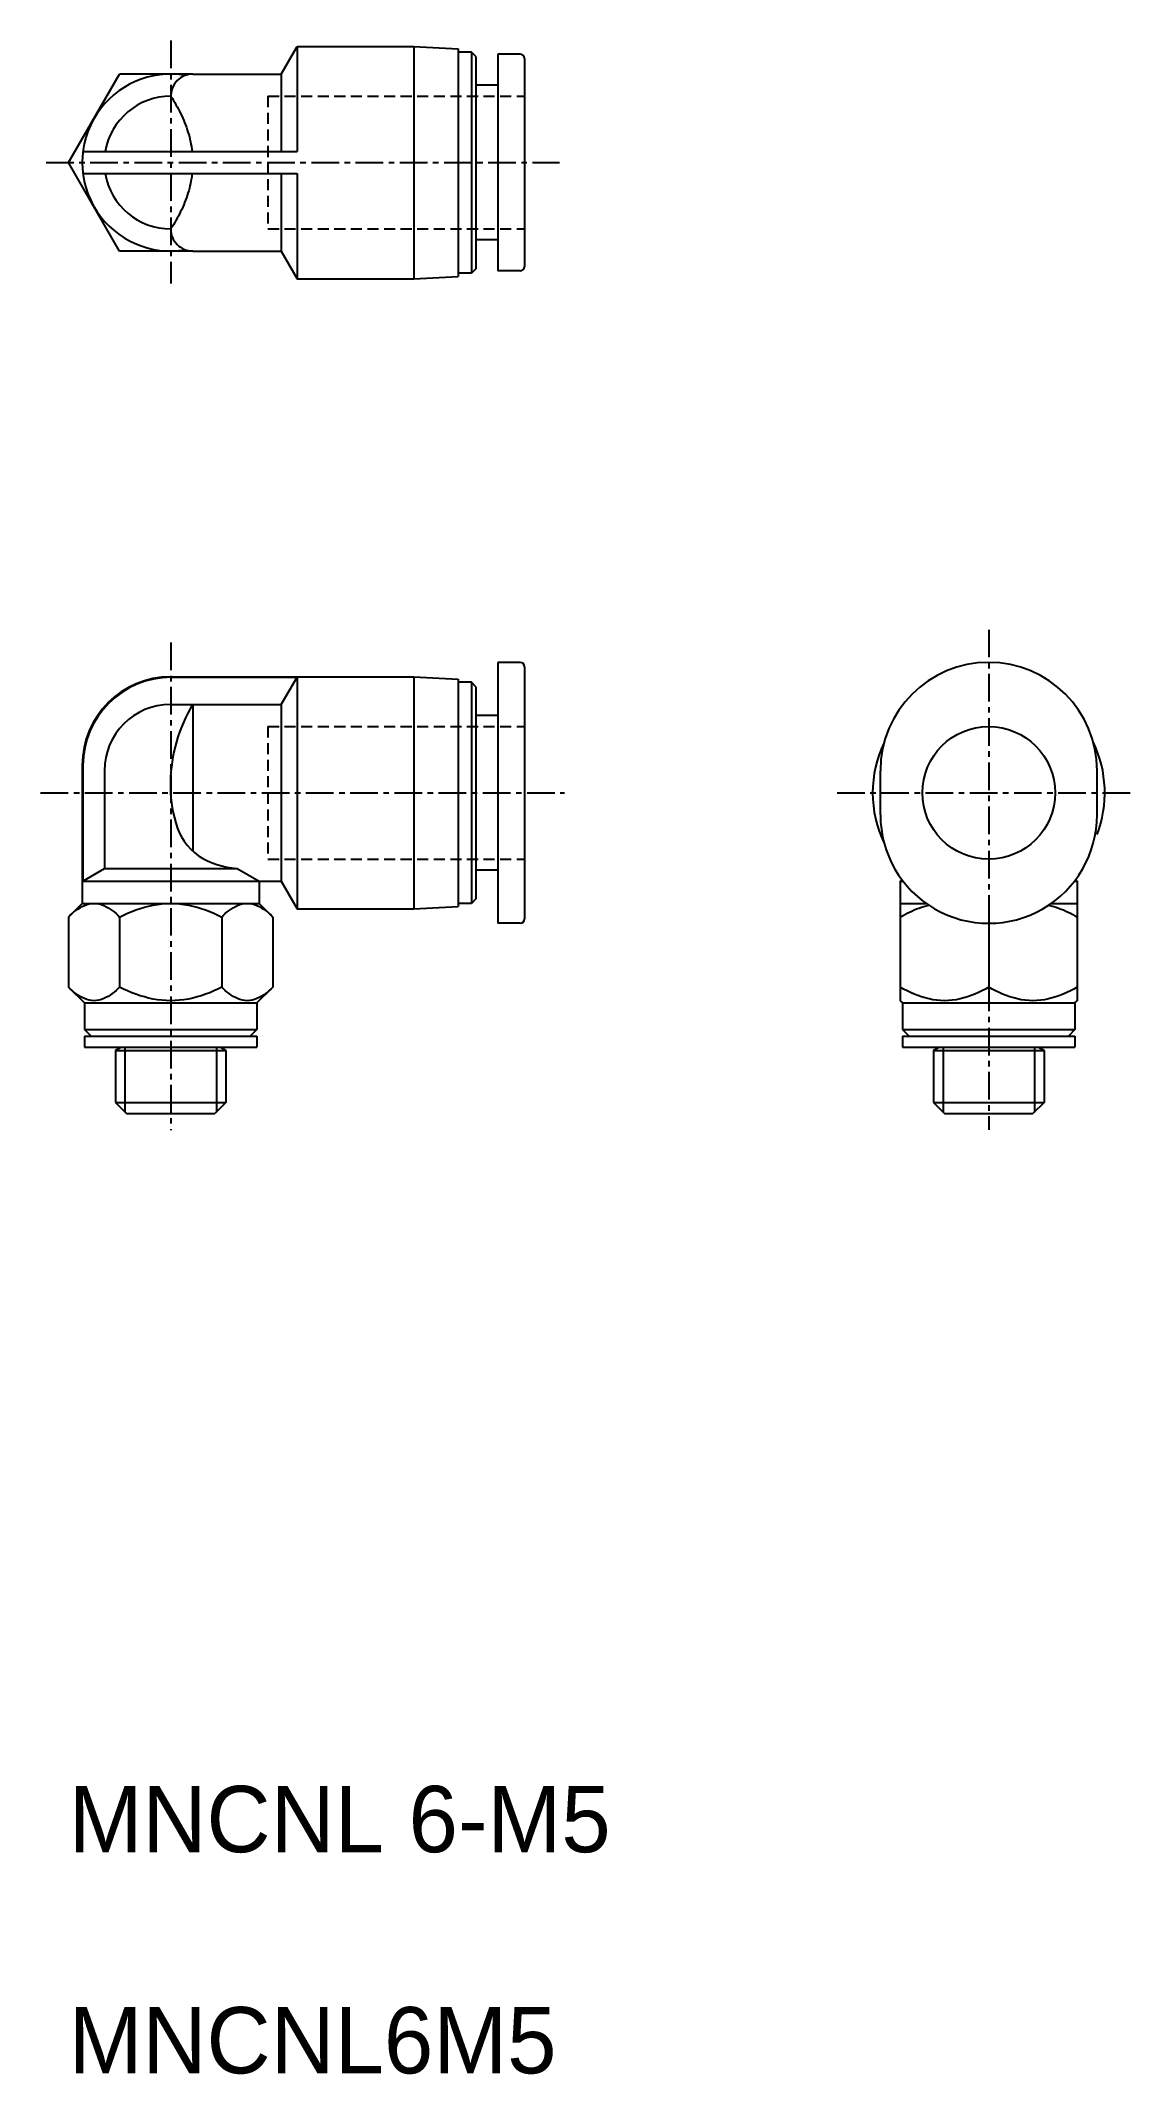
# Model space of a CAD drawing. Extents: x -1.3 to 48.2, y 0 to 91.9.
import ezdxf

# ---------------------------------------------------------------- set-up
doc = ezdxf.new("R2010")
doc.units = 0
doc.linetypes.add('CENTER', pattern=[2, 1.25, -0.25, 0.25, -0.25])
doc.linetypes.add('DASHED', pattern=[0.75, 0.5, -0.25])
doc.layers.get('0').update_dxf_attribs({"linetype": 'CONTINUOUS'})
doc.layers.add('CENTER', color=1, linetype='CENTER')

msp = doc.modelspace()

# ---------------------------------------------------------------- linework, layer by layer
at = {"color": 7, "linetype": 'CONTINUOUS'}
for p, q in [((9.619, 90.405), (10.34, 91.655)), ((10.34, 91.655), (15.619, 91.655)), ((10.34, 91.655), (10.34, 86.905)), ((15.619, 91.655), (17.619, 91.551)), ((15.619, 91.655), (15.619, 81.155)), ((17.619, 91.551), (17.619, 81.26)), ((18.219, 91.405), (17.619, 91.405)), ((18.219, 91.405), (18.219, 81.405)), ((18.419, 91.205), (18.219, 91.405)), ((18.419, 91.205), (18.419, 81.605)), ((19.419, 91.305), (19.419, 81.505)), ((20.419, 91.305), (19.419, 91.305)), ((20.619, 91.105), (20.619, 81.705)), ((0, 86.405), (2.309, 90.405)), ((5.619, 90.405), (2.309, 90.405)), ((5.619, 90.405), (9.619, 90.405)), ((9.619, 90.405), (9.619, 86.905)), ((19.419, 89.905), (18.419, 89.905)), ((0.65, 86.905), (10.34, 86.905)), ((2.309, 82.405), (0, 86.405)), ((0.65, 85.905), (10.34, 85.905)), ((9.619, 85.905), (9.619, 82.405)), ((10.34, 85.905), (10.34, 81.155)), ((19.419, 82.905), (18.419, 82.905)), ((5.619, 82.405), (2.309, 82.405)), ((5.619, 82.405), (9.619, 82.405)), ((9.619, 82.405), (10.34, 81.155)), ((10.34, 81.155), (15.619, 81.155)), ((15.619, 81.155), (17.619, 81.26)), ((18.219, 81.405), (17.619, 81.405)), ((18.419, 81.605), (18.219, 81.405)), ((20.419, 81.505), (19.419, 81.505)), ((19.419, 63.805), (19.419, 52.005)), ((20.419, 63.805), (19.419, 63.805)), ((20.619, 63.605), (20.619, 52.205)), ((4.619, 63.155), (15.619, 63.155)), ((4.65, 63.132), (10.34, 63.132)), ((9.619, 61.905), (10.34, 63.132)), ((10.34, 63.132), (10.34, 52.655)), ((15.619, 63.155), (17.619, 63.051)), ((15.619, 63.155), (15.619, 52.655)), ((17.619, 63.051), (17.619, 52.76)), ((18.219, 62.905), (17.619, 62.905)), ((18.219, 62.905), (18.219, 52.905)), ((18.419, 62.705), (18.219, 62.905)), ((18.419, 62.705), (18.419, 53.105)), ((4.619, 61.905), (9.619, 61.905)), ((5.619, 61.905), (5.619, 55.26)), ((9.619, 61.905), (9.619, 53.905)), ((19.419, 61.405), (18.419, 61.405)), ((0.619, 59.155), (0.619, 52.905)), ((0.65, 59.132), (0.65, 53.905)), ((1.619, 58.905), (1.619, 54.483)), ((36.719, 56.905), (36.719, 58.905)), ((46.519, 56.905), (46.519, 58.905)), ((0.65, 53.905), (1.619, 54.483)), ((1.619, 54.483), (7.619, 54.483)), ((7.619, 54.483), (8.619, 53.905)), ((19.419, 54.405), (18.419, 54.405)), ((0.65, 53.905), (8.619, 53.905)), ((8.619, 53.905), (9.619, 53.905)), ((8.619, 53.905), (8.619, 52.905)), ((9.619, 53.905), (10.34, 52.655)), ((37.619, 53.905), (37.706, 53.956)), ((37.619, 53.905), (37.619, 52.905)), ((37.619, 53.905), (37.745, 53.905)), ((45.493, 53.905), (45.619, 53.905)), ((45.619, 53.905), (45.532, 53.956)), ((45.619, 53.905), (45.619, 52.905)), ((0, 52.287), (0.619, 52.905)), ((0.619, 52.905), (8.619, 52.905)), ((8.619, 52.905), (9.238, 52.287)), ((10.34, 52.655), (15.619, 52.655)), ((15.619, 52.655), (17.619, 52.76)), ((18.219, 52.905), (17.619, 52.905)), ((18.419, 53.105), (18.219, 52.905)), ((37.619, 52.905), (37.619, 48.505)), ((37.619, 52.905), (38.789, 52.905)), ((44.449, 52.905), (45.619, 52.905)), ((45.619, 52.905), (45.619, 48.505)), ((0, 52.287), (0, 49.124)), ((2.309, 52.287), (2.309, 49.124)), ((6.928, 52.287), (6.928, 49.124)), ((9.238, 52.287), (9.238, 49.124)), ((20.419, 52.005), (19.419, 52.005)), ((41.619, 52.005), (41.619, 49.124)), ((0, 49.124), (0.719, 48.405)), ((8.519, 48.405), (9.238, 49.124)), ((0.719, 48.405), (8.519, 48.405)), ((0.719, 48.405), (0.719, 47.205)), ((8.519, 48.405), (8.519, 47.205)), ((37.619, 48.505), (37.719, 48.405)), ((37.719, 48.405), (45.519, 48.405)), ((37.719, 48.405), (37.719, 47.205)), ((45.519, 48.405), (45.619, 48.505)), ((45.519, 48.405), (45.519, 47.205)), ((0.719, 47.205), (8.519, 47.205)), ((0.719, 47.205), (1.019, 46.905)), ((0.719, 46.905), (8.519, 46.905)), ((0.719, 46.905), (0.719, 46.405)), ((8.519, 47.205), (8.219, 46.905)), ((8.519, 46.905), (8.519, 46.405)), ((37.719, 47.205), (45.519, 47.205)), ((37.719, 47.205), (38.019, 46.905)), ((37.719, 46.905), (45.519, 46.905)), ((37.719, 46.905), (37.719, 46.405)), ((45.519, 47.205), (45.219, 46.905)), ((45.519, 46.905), (45.519, 46.405)), ((0.719, 46.405), (8.519, 46.405)), ((2.119, 46.261), (2.369, 46.405)), ((2.119, 46.261), (2.119, 43.905)), ((2.119, 46.261), (7.119, 46.261)), ((6.869, 46.405), (7.119, 46.261)), ((7.119, 46.261), (7.119, 43.905)), ((37.719, 46.405), (45.519, 46.405)), ((39.119, 46.261), (39.369, 46.405)), ((39.119, 46.261), (44.119, 46.261)), ((39.119, 46.261), (39.119, 43.905)), ((43.869, 46.405), (44.119, 46.261)), ((44.119, 46.261), (44.119, 43.905)), ((2.119, 43.905), (7.119, 43.905)), ((2.119, 43.905), (2.619, 43.405)), ((2.619, 43.405), (6.619, 43.405)), ((7.119, 43.905), (6.619, 43.405)), ((39.119, 43.905), (44.119, 43.905)), ((39.119, 43.905), (39.619, 43.405)), ((39.619, 43.405), (43.619, 43.405)), ((44.119, 43.905), (43.619, 43.405))]:
    msp.add_line(p, q, dxfattribs=at)
at = {"color": 3, "linetype": 'DASHED'}
for p, q in [((9.019, 89.405), (20.619, 89.405)), ((9.019, 89.405), (9.019, 83.405)), ((9.019, 83.405), (20.619, 83.405)), ((9.019, 60.905), (20.619, 60.905)), ((9.019, 60.905), (9.019, 54.905)), ((9.019, 54.905), (20.619, 54.905))]:
    msp.add_line(p, q, dxfattribs=at)
at = {"color": 3, "linetype": 'CONTINUOUS'}
for p, q in [((2.552, 46.405), (2.552, 43.472)), ((6.686, 46.405), (6.686, 43.472)), ((39.552, 46.405), (39.552, 43.472)), ((43.686, 46.405), (43.686, 43.472))]:
    msp.add_line(p, q, dxfattribs=at)
at = {"color": 7, "linetype": 'CONTINUOUS'}
for points in [[(4.619, 89.405, -0.03387), (5.068, 88.623, -0.038147), (5.4, 87.786, -0.045618), (5.589, 86.904)], [(5.589, 85.905, -0.045575), (5.4, 85.025, -0.038143), (5.067, 84.187, -0.033844), (4.619, 83.405)], [(5.619, 61.905, 0.065633), (4.88, 60.212, 0.066404), (4.61, 58.385, 0.076897), (4.844, 56.553, 0.173976), (5.876, 55.058, 0.121971), (7.619, 54.483)], [(0, 52.287, -0.103303), (0.719, 52.811, -0.216612), (1.59, 52.811, -0.103324), (2.309, 52.287)], [(2.309, 52.287, -0.076015), (3.819, 52.829, -0.096023), (5.419, 52.829, -0.076034), (6.928, 52.287)], [(6.928, 52.287, -0.103303), (7.648, 52.811, -0.216612), (8.518, 52.811, -0.103324), (9.238, 52.287)], [(37.619, 52.287, -0.025426), (38.028, 52.512, -0.027425), (38.46, 52.694, -0.030555), (38.909, 52.824)], [(44.33, 52.824, -0.030566), (44.78, 52.693, -0.027333), (45.211, 52.512, -0.025377), (45.619, 52.287)], [(2.309, 49.124, -0.103304), (1.59, 48.6, -0.21661), (0.72, 48.6, -0.103324), (0, 49.124)], [(6.928, 49.124, -0.076016), (5.419, 48.582, -0.096022), (3.819, 48.582, -0.076035), (2.309, 49.124)], [(9.238, 49.124, -0.103304), (8.518, 48.6, -0.21661), (7.648, 48.6, -0.103324), (6.928, 49.124)], [(41.619, 49.124, -0.083554), (40.32, 48.585, -0.112984), (38.918, 48.585, -0.083553), (37.619, 49.124)], [(45.619, 49.124, -0.083554), (44.32, 48.585, -0.112984), (42.918, 48.585, -0.083553), (41.619, 49.124)]]:
    msp.add_lwpolyline(points, format="xyb", dxfattribs=at)
msp.add_circle((41.619, 57.905), 3, dxfattribs=at)
for centre, radius, start, end in [((20.419, 91.105), 0.2, 0, 90), ((4.619, 86.405), 4, 80.37127, 279.62874), ((5.619, 89.405), 1, 90, 180), ((4.619, 86.405), 3, 90, 170.40592), ((4.619, 86.405), 3, 189.59408, 270), ((5.619, 83.405), 1, 179.99999, 270), ((20.419, 81.705), 0.2, 270, 0), ((20.419, 63.605), 0.2, 0, 90), ((41.619, 58.905), 4.9, 0, 180), ((4.619, 59.155), 4, 90, 180), ((4.65, 59.132), 4, 90, 180), ((4.619, 58.905), 3, 90, 180), ((41.619, 57.905), 5.25, 154.30557, 205.69442), ((41.619, 57.905), 5.25, 338.96053, 25.69442), ((41.619, 56.905), 4.9, 179.99999, 0), ((20.419, 52.205), 0.2, 270, 0)]:
    msp.add_arc(centre, radius, start, end, dxfattribs=at)
at = {"layer": 'CENTER', "color": 1, "linetype": 'CENTER'}
for p, q in [((4.619, 91.918), (4.619, 80.935)), ((-1.018, 86.405), (22.2, 86.405)), ((4.619, 64.697), (4.619, 42.651)), ((41.619, 65.283), (41.619, 42.673)), ((-1.262, 57.905), (22.429, 57.905)), ((34.762, 57.905), (48.204, 57.905))]:
    msp.add_line(p, q, dxfattribs=at)

# ---------------------------------------------------------------- texts
for s, p in [('MNCNL 6-M5', (0, 10)), ('MNCNL6M5', (0, 0))]:
    msp.add_text(s, height=3).set_placement(p)

doc.saveas('drawing.dxf')
